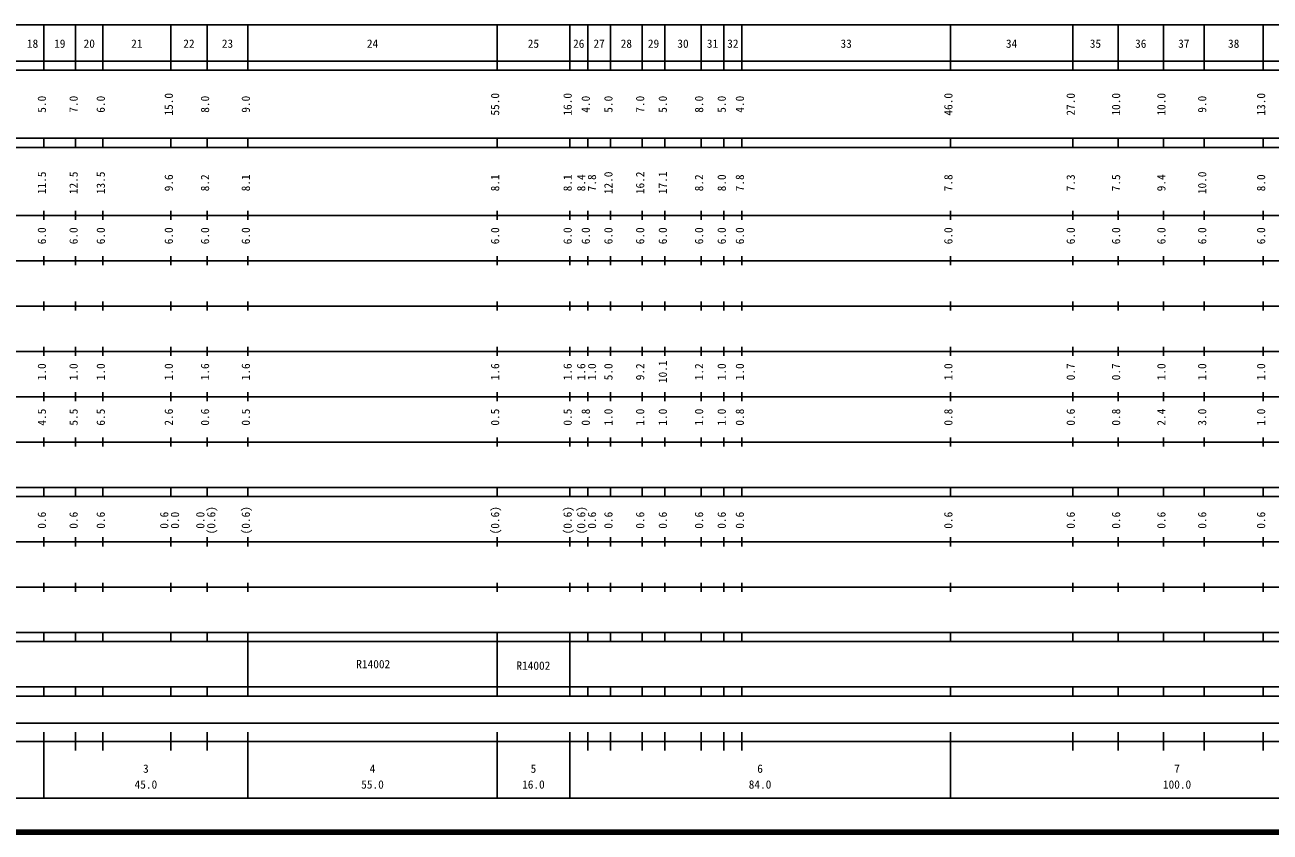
# Model space of a CAD drawing. Units: millimetres on the paper, enlarged 1000 times. Extents: x 40000 to 680000, y 20000 to 380000.
# Drawn here: x 263806 to 538532, y 20000 to 198000 of the extents above; entities that cross this region are included whole.
import ezdxf
from ezdxf.enums import TextEntityAlignment as Align

# ---------------------------------------------------------------- set-up
doc = ezdxf.new("R2010")
doc.units = ezdxf.units.MM
doc.header["$LTSCALE"] = 1000
doc.layers.add('M-TTL', color=2, linetype='Continuous', lineweight=140)
doc.layers.add('M-TTL-BAND', color=7, linetype='Continuous', lineweight=25)
doc.styles.add('ＭＳ ゴシック', font='')
doc.styles.get('ＭＳ ゴシック').set_extended_font_data('MS Gothic')

msp = doc.modelspace()

# ---------------------------------------------------------------- linework, layer by layer
at = {"layer": 'M-TTL'}
msp.add_line((40000, 20000), (680000, 20000), dxfattribs=at)
at = {"layer": 'M-TTL-BAND'}
for p, q in [((68000, 198000), (579000, 198000)), ((268000, 188000), (268000, 198000)), ((275000, 188000), (275000, 198000)), ((281000, 188000), (281000, 198000)), ((296000, 188000), (296000, 198000)), ((304000, 188000), (304000, 198000)), ((313000, 188000), (313000, 198000)), ((368000, 188000), (368000, 198000)), ((384000, 188000), (384000, 198000)), ((388000, 188000), (388000, 198000)), ((393000, 188000), (393000, 198000)), ((400000, 188000), (400000, 198000)), ((405000, 188000), (405000, 198000)), ((413000, 188000), (413000, 198000)), ((418000, 188000), (418000, 198000)), ((422000, 188000), (422000, 198000)), ((468000, 188000), (468000, 198000)), ((495000, 188000), (495000, 198000)), ((505000, 188000), (505000, 198000)), ((515000, 188000), (515000, 198000)), ((524000, 188000), (524000, 198000)), ((537000, 188000), (537000, 198000)), ((40000, 190000), (579000, 190000)), ((40000, 188000), (579000, 188000)), ((40000, 173000), (579000, 173000)), ((40000, 171000), (579000, 171000)), ((268000, 171000), (268000, 173000)), ((275000, 171000), (275000, 173000)), ((281000, 171000), (281000, 173000)), ((296000, 171000), (296000, 173000)), ((304000, 171000), (304000, 173000)), ((313000, 171000), (313000, 173000)), ((368000, 171000), (368000, 173000)), ((384000, 171000), (384000, 173000)), ((388000, 171000), (388000, 173000)), ((393000, 171000), (393000, 173000)), ((400000, 171000), (400000, 173000)), ((405000, 171000), (405000, 173000)), ((413000, 171000), (413000, 173000)), ((418000, 171000), (418000, 173000)), ((422000, 171000), (422000, 173000)), ((468000, 171000), (468000, 173000)), ((495000, 171000), (495000, 173000)), ((505000, 171000), (505000, 173000)), ((515000, 171000), (515000, 173000)), ((524000, 171000), (524000, 173000)), ((537000, 171000), (537000, 173000)), ((268000, 155000), (268000, 157000)), ((275000, 155000), (275000, 157000)), ((281000, 155000), (281000, 157000)), ((296000, 155000), (296000, 157000)), ((304000, 155000), (304000, 157000)), ((313000, 155000), (313000, 157000)), ((368000, 155000), (368000, 157000)), ((384000, 155000), (384000, 157000)), ((388000, 155000), (388000, 157000)), ((393000, 155000), (393000, 157000)), ((400000, 155000), (400000, 157000)), ((405000, 155000), (405000, 157000)), ((413000, 155000), (413000, 157000)), ((418000, 155000), (418000, 157000)), ((422000, 155000), (422000, 157000)), ((468000, 155000), (468000, 157000)), ((495000, 155000), (495000, 157000)), ((505000, 155000), (505000, 157000)), ((515000, 155000), (515000, 157000)), ((524000, 155000), (524000, 157000)), ((537000, 155000), (537000, 157000)), ((40000, 156000), (579000, 156000)), ((46000, 146000), (579000, 146000)), ((268000, 145000), (268000, 147000)), ((275000, 145000), (275000, 147000)), ((281000, 145000), (281000, 147000)), ((296000, 145000), (296000, 147000)), ((304000, 145000), (304000, 147000)), ((313000, 145000), (313000, 147000)), ((368000, 145000), (368000, 147000)), ((384000, 145000), (384000, 147000)), ((388000, 145000), (388000, 147000)), ((393000, 145000), (393000, 147000)), ((400000, 145000), (400000, 147000)), ((405000, 145000), (405000, 147000)), ((413000, 145000), (413000, 147000)), ((418000, 145000), (418000, 147000)), ((422000, 145000), (422000, 147000)), ((468000, 145000), (468000, 147000)), ((495000, 145000), (495000, 147000)), ((505000, 145000), (505000, 147000)), ((515000, 145000), (515000, 147000)), ((524000, 145000), (524000, 147000)), ((537000, 145000), (537000, 147000)), ((52000, 136000), (579000, 136000)), ((268000, 135000), (268000, 137000)), ((275000, 135000), (275000, 137000)), ((281000, 135000), (281000, 137000)), ((296000, 135000), (296000, 137000)), ((304000, 135000), (304000, 137000)), ((313000, 135000), (313000, 137000)), ((368000, 135000), (368000, 137000)), ((384000, 135000), (384000, 137000)), ((388000, 135000), (388000, 137000)), ((393000, 135000), (393000, 137000)), ((400000, 135000), (400000, 137000)), ((405000, 135000), (405000, 137000)), ((413000, 135000), (413000, 137000)), ((418000, 135000), (418000, 137000)), ((422000, 135000), (422000, 137000)), ((468000, 135000), (468000, 137000)), ((495000, 135000), (495000, 137000)), ((505000, 135000), (505000, 137000)), ((515000, 135000), (515000, 137000)), ((524000, 135000), (524000, 137000)), ((537000, 135000), (537000, 137000)), ((268000, 125000), (268000, 127000)), ((275000, 125000), (275000, 127000)), ((281000, 125000), (281000, 127000)), ((296000, 125000), (296000, 127000)), ((304000, 125000), (304000, 127000)), ((313000, 125000), (313000, 127000)), ((368000, 125000), (368000, 127000)), ((384000, 125000), (384000, 127000)), ((388000, 125000), (388000, 127000)), ((393000, 125000), (393000, 127000)), ((400000, 125000), (400000, 127000)), ((405000, 125000), (405000, 127000)), ((413000, 125000), (413000, 127000)), ((418000, 125000), (418000, 127000)), ((422000, 125000), (422000, 127000)), ((468000, 125000), (468000, 127000)), ((495000, 125000), (495000, 127000)), ((505000, 125000), (505000, 127000)), ((515000, 125000), (515000, 127000)), ((524000, 125000), (524000, 127000)), ((537000, 125000), (537000, 127000)), ((46000, 126000), (579000, 126000)), ((52000, 116000), (579000, 116000)), ((268000, 115000), (268000, 117000)), ((275000, 115000), (275000, 117000)), ((281000, 115000), (281000, 117000)), ((296000, 115000), (296000, 117000)), ((304000, 115000), (304000, 117000)), ((313000, 115000), (313000, 117000)), ((368000, 115000), (368000, 117000)), ((384000, 115000), (384000, 117000)), ((388000, 115000), (388000, 117000)), ((393000, 115000), (393000, 117000)), ((400000, 115000), (400000, 117000)), ((405000, 115000), (405000, 117000)), ((413000, 115000), (413000, 117000)), ((418000, 115000), (418000, 117000)), ((422000, 115000), (422000, 117000)), ((468000, 115000), (468000, 117000)), ((495000, 115000), (495000, 117000)), ((505000, 115000), (505000, 117000)), ((515000, 115000), (515000, 117000)), ((524000, 115000), (524000, 117000)), ((537000, 115000), (537000, 117000)), ((46000, 106000), (579000, 106000)), ((268000, 105000), (268000, 107000)), ((275000, 105000), (275000, 107000)), ((281000, 105000), (281000, 107000)), ((296000, 105000), (296000, 107000)), ((304000, 105000), (304000, 107000)), ((313000, 105000), (313000, 107000)), ((368000, 105000), (368000, 107000)), ((384000, 105000), (384000, 107000)), ((388000, 105000), (388000, 107000)), ((393000, 105000), (393000, 107000)), ((400000, 105000), (400000, 107000)), ((405000, 105000), (405000, 107000)), ((413000, 105000), (413000, 107000)), ((418000, 105000), (418000, 107000)), ((422000, 105000), (422000, 107000)), ((468000, 105000), (468000, 107000)), ((495000, 105000), (495000, 107000)), ((505000, 105000), (505000, 107000)), ((515000, 105000), (515000, 107000)), ((524000, 105000), (524000, 107000)), ((537000, 105000), (537000, 107000)), ((40000, 96000), (579000, 96000)), ((40000, 94000), (579000, 94000)), ((268000, 94000), (268000, 96000)), ((275000, 94000), (275000, 96000)), ((281000, 94000), (281000, 96000)), ((296000, 94000), (296000, 96000)), ((304000, 94000), (304000, 96000)), ((313000, 94000), (313000, 96000)), ((368000, 94000), (368000, 96000)), ((384000, 94000), (384000, 96000)), ((388000, 94000), (388000, 96000)), ((393000, 94000), (393000, 96000)), ((400000, 94000), (400000, 96000)), ((405000, 94000), (405000, 96000)), ((413000, 94000), (413000, 96000)), ((418000, 94000), (418000, 96000)), ((422000, 94000), (422000, 96000)), ((468000, 94000), (468000, 96000)), ((495000, 94000), (495000, 96000)), ((505000, 94000), (505000, 96000)), ((515000, 94000), (515000, 96000)), ((524000, 94000), (524000, 96000)), ((537000, 94000), (537000, 96000)), ((49000, 84000), (579000, 84000)), ((268000, 83000), (268000, 85000)), ((275000, 83000), (275000, 85000)), ((281000, 83000), (281000, 85000)), ((296000, 83000), (296000, 85000)), ((304000, 83000), (304000, 85000)), ((313000, 83000), (313000, 85000)), ((368000, 83000), (368000, 85000)), ((384000, 83000), (384000, 85000)), ((388000, 83000), (388000, 85000)), ((393000, 83000), (393000, 85000)), ((400000, 83000), (400000, 85000)), ((405000, 83000), (405000, 85000)), ((413000, 83000), (413000, 85000)), ((418000, 83000), (418000, 85000)), ((422000, 83000), (422000, 85000)), ((468000, 83000), (468000, 85000)), ((495000, 83000), (495000, 85000)), ((505000, 83000), (505000, 85000)), ((515000, 83000), (515000, 85000)), ((524000, 83000), (524000, 85000)), ((537000, 83000), (537000, 85000)), ((268000, 73000), (268000, 75000)), ((275000, 73000), (275000, 75000)), ((281000, 73000), (281000, 75000)), ((296000, 73000), (296000, 75000)), ((304000, 73000), (304000, 75000)), ((313000, 73000), (313000, 75000)), ((368000, 73000), (368000, 75000)), ((384000, 73000), (384000, 75000)), ((388000, 73000), (388000, 75000)), ((393000, 73000), (393000, 75000)), ((400000, 73000), (400000, 75000)), ((405000, 73000), (405000, 75000)), ((413000, 73000), (413000, 75000)), ((418000, 73000), (418000, 75000)), ((422000, 73000), (422000, 75000)), ((468000, 73000), (468000, 75000)), ((495000, 73000), (495000, 75000)), ((505000, 73000), (505000, 75000)), ((515000, 73000), (515000, 75000)), ((524000, 73000), (524000, 75000)), ((537000, 73000), (537000, 75000)), ((40000, 74000), (579000, 74000)), ((40000, 64000), (579000, 64000)), ((268000, 62000), (268000, 64000)), ((275000, 62000), (275000, 64000)), ((281000, 62000), (281000, 64000)), ((296000, 62000), (296000, 64000)), ((304000, 62000), (304000, 64000)), ((313000, 62000), (313000, 64000)), ((368000, 62000), (368000, 64000)), ((384000, 62000), (384000, 64000)), ((388000, 62000), (388000, 64000)), ((393000, 62000), (393000, 64000)), ((400000, 62000), (400000, 64000)), ((405000, 62000), (405000, 64000)), ((413000, 62000), (413000, 64000)), ((418000, 62000), (418000, 64000)), ((422000, 62000), (422000, 64000)), ((468000, 62000), (468000, 64000)), ((495000, 62000), (495000, 64000)), ((505000, 62000), (505000, 64000)), ((515000, 62000), (515000, 64000)), ((524000, 62000), (524000, 64000)), ((537000, 62000), (537000, 64000)), ((40000, 62000), (579000, 62000)), ((313000, 52000), (313000, 62000)), ((368000, 52000), (368000, 62000)), ((368000, 52000), (368000, 62000)), ((384000, 52000), (384000, 62000)), ((40000, 52000), (579000, 52000)), ((40000, 50000), (579000, 50000)), ((268000, 50000), (268000, 52000)), ((275000, 50000), (275000, 52000)), ((281000, 50000), (281000, 52000)), ((296000, 50000), (296000, 52000)), ((304000, 50000), (304000, 52000)), ((313000, 50000), (313000, 52000)), ((368000, 50000), (368000, 52000)), ((384000, 50000), (384000, 52000)), ((388000, 50000), (388000, 52000)), ((393000, 50000), (393000, 52000)), ((400000, 50000), (400000, 52000)), ((405000, 50000), (405000, 52000)), ((413000, 50000), (413000, 52000)), ((418000, 50000), (418000, 52000)), ((422000, 50000), (422000, 52000)), ((468000, 50000), (468000, 52000)), ((495000, 50000), (495000, 52000)), ((505000, 50000), (505000, 52000)), ((515000, 50000), (515000, 52000)), ((524000, 50000), (524000, 52000)), ((537000, 50000), (537000, 52000)), ((71000, 44000), (565000, 44000)), ((268000, 27500), (268000, 42000)), ((275000, 38000), (275000, 42000)), ((281000, 38000), (281000, 42000)), ((296000, 38000), (296000, 42000)), ((304000, 38000), (304000, 42000)), ((313000, 27500), (313000, 42000)), ((368000, 27500), (368000, 42000)), ((384000, 27500), (384000, 42000)), ((388000, 38000), (388000, 42000)), ((393000, 38000), (393000, 42000)), ((400000, 38000), (400000, 42000)), ((405000, 38000), (405000, 42000)), ((413000, 38000), (413000, 42000)), ((418000, 38000), (418000, 42000)), ((422000, 38000), (422000, 42000)), ((468000, 27500), (468000, 42000)), ((495000, 38000), (495000, 42000)), ((505000, 38000), (505000, 42000)), ((515000, 38000), (515000, 42000)), ((524000, 38000), (524000, 42000)), ((537000, 38000), (537000, 42000)), ((40000, 40000), (579000, 40000)), ((68000, 27500), (579000, 27500))]:
    msp.add_line(p, q, dxfattribs=at)

# ---------------------------------------------------------------- texts
at = {"layer": 'M-TTL-BAND', "style": 'ＭＳ ゴシック'}
for s, p in [('18', (265500, 192405)), ('19', (271500, 192405)), ('20', (278000, 192405)), ('21', (288500, 192405)), ('22', (300000, 192405)), ('23', (308500, 192405)), ('24', (340500, 192405)), ('25', (376000, 192405)), ('26', (386000, 192405)), ('27', (390500, 192405)), ('28', (396500, 192405)), ('29', (402500, 192405)), ('30', (409000, 192405)), ('31', (415500, 192405)), ('32', (420000, 192405)), ('33', (445000, 192405)), ('34', (481500, 192405)), ('35', (500000, 192405)), ('36', (510000, 192405)), ('37', (519500, 192405)), ('38', (530500, 192405)), ('3', (290500, 32523)), ('4', (340500, 32523)), ('5', (376000, 32523)), ('6', (426000, 32523)), ('7', (518000, 32523)), ('45.0', (290500, 29033)), ('55.0', (340500, 29033)), ('16.0', (376000, 29033)), ('84.0', (426000, 29033)), ('100.0', (518000, 29033))]:
    msp.add_text(s, height=1833, dxfattribs=at).set_placement(p, align=Align.BOTTOM_CENTER)
for s, p in [('5.0', (269000, 180500)), ('7.0', (276000, 180500)), ('6.0', (282000, 180500)), ('15.0', (297000, 180500)), ('8.0', (305000, 180500)), ('9.0', (314000, 180500)), ('55.0', (369000, 180500)), ('16.0', (385000, 180500)), ('4.0', (389000, 180500)), ('5.0', (394000, 180500)), ('7.0', (401000, 180500)), ('5.0', (406000, 180500)), ('8.0', (414000, 180500)), ('5.0', (419000, 180500)), ('4.0', (423000, 180500)), ('46.0', (469000, 180500)), ('27.0', (496000, 180500)), ('10.0', (506000, 180500)), ('10.0', (516000, 180500)), ('9.0', (525000, 180500)), ('13.0', (538000, 180500)), ('11.5', (269000, 163174)), ('12.5', (276000, 163174)), ('13.5', (282000, 163174)), ('9.6', (297000, 163174)), ('8.2', (305000, 163174)), ('8.1', (314000, 163174)), ('8.1', (369000, 163174)), ('8.1', (385000, 163174)), ('8.4', (388000, 163174)), ('7.8', (390370, 163174)), ('12.0', (394000, 163174)), ('16.2', (401000, 163174)), ('17.1', (406000, 163174)), ('8.2', (414000, 163174)), ('8.0', (419000, 163174)), ('7.8', (423000, 163174)), ('7.8', (469000, 163174)), ('7.3', (496000, 163174)), ('7.5', (506000, 163174)), ('9.4', (516000, 163174)), ('10.0', (525000, 163174)), ('8.0', (538000, 163174)), ('6.0', (269000, 151500)), ('6.0', (276000, 151500)), ('6.0', (282000, 151500)), ('6.0', (297000, 151500)), ('6.0', (305000, 151500)), ('6.0', (314000, 151500)), ('6.0', (369000, 151500)), ('6.0', (385000, 151500)), ('6.0', (389000, 151500)), ('6.0', (394000, 151500)), ('6.0', (401000, 151500)), ('6.0', (406000, 151500)), ('6.0', (414000, 151500)), ('6.0', (419000, 151500)), ('6.0', (423000, 151500)), ('6.0', (469000, 151500)), ('6.0', (496000, 151500)), ('6.0', (506000, 151500)), ('6.0', (516000, 151500)), ('6.0', (525000, 151500)), ('6.0', (538000, 151500)), ('10.1', (406000, 121500)), ('1.0', (269000, 121500)), ('1.0', (276000, 121500)), ('1.0', (282000, 121500)), ('1.0', (297000, 121500)), ('1.6', (305000, 121500)), ('1.6', (314000, 121500)), ('1.6', (369000, 121500)), ('1.6', (385000, 121500)), ('1.6', (388000, 121500)), ('1.0', (390370, 121500)), ('5.0', (394000, 121500)), ('9.2', (401000, 121500)), ('1.2', (414000, 121500)), ('1.0', (419000, 121500)), ('1.0', (423000, 121500)), ('1.0', (469000, 121500)), ('0.7', (496000, 121500)), ('0.7', (506000, 121500)), ('1.0', (516000, 121500)), ('1.0', (525000, 121500)), ('1.0', (538000, 121500)), ('4.5', (269000, 111500)), ('5.5', (276000, 111500)), ('6.5', (282000, 111500)), ('2.6', (297000, 111500)), ('0.6', (305000, 111500)), ('0.5', (314000, 111500)), ('0.5', (369000, 111500)), ('0.5', (385000, 111500)), ('0.8', (389000, 111500)), ('1.0', (394000, 111500)), ('1.0', (401000, 111500)), ('1.0', (406000, 111500)), ('1.0', (414000, 111500)), ('1.0', (419000, 111500)), ('0.8', (423000, 111500)), ('0.8', (469000, 111500)), ('0.6', (496000, 111500)), ('0.8', (506000, 111500)), ('2.4', (516000, 111500)), ('3.0', (525000, 111500)), ('1.0', (538000, 111500)), ('(0.6)', (306370, 88764)), ('(0.6)', (314000, 88764)), ('(0.6)', (369000, 88764)), ('(0.6)', (385000, 88764)), ('(0.6)', (388000, 88764)), ('0.6', (269000, 88764)), ('0.6', (276000, 88764)), ('0.6', (282000, 88764)), ('0.6', (296000, 88764)), ('0.0', (298370, 88764)), ('0.0', (303966, 88764)), ('0.6', (390370, 88764)), ('0.6', (394000, 88764)), ('0.6', (401000, 88764)), ('0.6', (406000, 88764)), ('0.6', (414000, 88764)), ('0.6', (419000, 88764)), ('0.6', (423000, 88764)), ('0.6', (469000, 88764)), ('0.6', (496000, 88764)), ('0.6', (506000, 88764)), ('0.6', (516000, 88764)), ('0.6', (525000, 88764)), ('0.6', (538000, 88764))]:
    msp.add_text(s, height=1833, rotation=90, dxfattribs=at).set_placement(p, align=Align.BOTTOM_CENTER)
for p in [(336917, 55574), (372250, 55241)]:
    msp.add_text('R14002', height=1833, dxfattribs=at).set_placement(p, align=Align.BOTTOM_LEFT)

doc.saveas('drawing.dxf')
